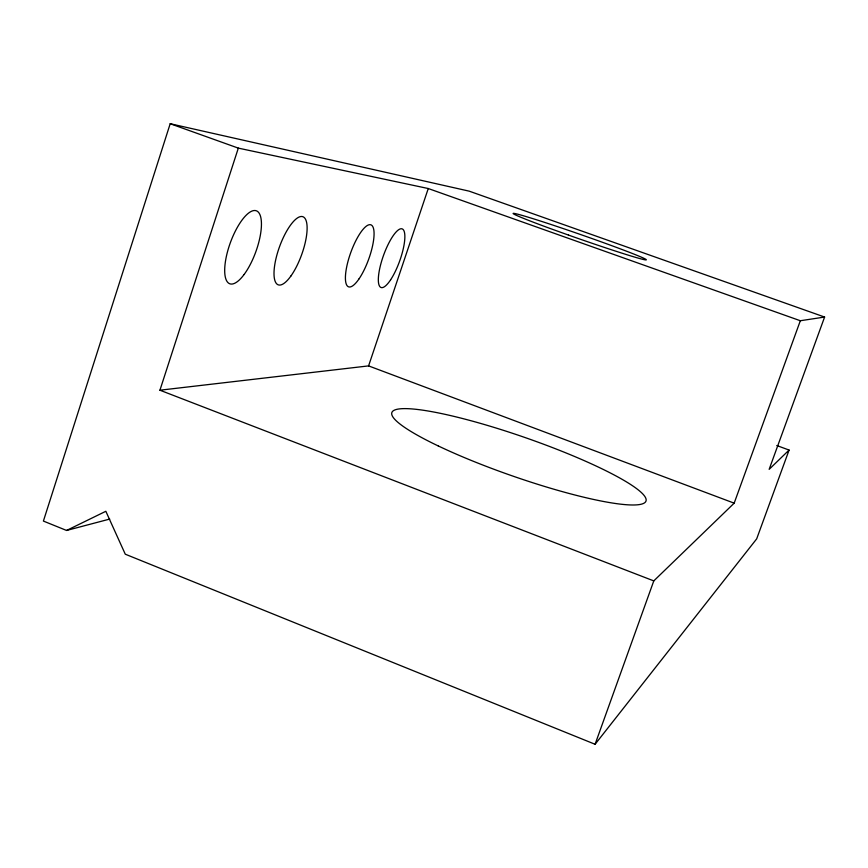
<?xml version="1.0" encoding="UTF-8"?>
<svg xmlns="http://www.w3.org/2000/svg" width="868" height="868" viewBox="0 0 868 868"><rect width="100%" height="100%" fill="white"/><g stroke="black" fill="none" stroke-linecap="round" stroke-linejoin="round"><path stroke-width="1.3" d="M776.762 445.523L789.088 450.058L769.156 469.338L824.6 317.048L469.187 191.155L170.193 123.723L43.4 521.071L66.576 530.457L109.715 519.075M800.329 320.737L734.176 503.158L653.788 580.898L159.929 390.209L238.32 148.124L428.26 188.53L800.329 320.737L824.6 317.048M159.929 390.209L368.585 365.895L428.26 188.53M66.576 530.457L105.842 511.285L125.274 554.196L595.09 744.277L653.788 580.898M789.088 450.058L756.679 538.865L595.09 744.277M170.193 123.723L238.32 148.124M368.585 365.895L734.176 503.158M568.453 235.065L551.288 228.902A70.427 2.257 19.2 0 1 536.706 219.843A70.427 2.257 19.2 0 1 643.698 258.219A70.427 2.257 19.2 0 1 568.453 235.065M438.264 445.946A134.54 20.203 19.2 0 0 644.533 502.843A134.54 20.203 19.2 0 0 474.156 421.609A134.54 20.203 19.2 0 0 438.264 445.946M359.124 278.736A32.951 9.559 -70.2 0 0 372.448 226.071A32.951 9.559 -70.2 0 0 347.645 262.7A32.951 9.559 -70.2 0 0 359.124 278.736M290.867 276.067A36.217 11.751 -70.1 0 0 304.766 218.096A36.217 11.751 -70.1 0 0 276.078 258.176A36.217 11.751 -70.1 0 0 290.867 276.067M390.633 279.778A31.161 8.55 -70.2 0 0 403.522 230.009A31.161 8.55 -70.2 0 0 380.629 264.718A31.161 8.55 -70.2 0 0 390.633 279.778M244.092 274.516A38.832 13.519 -70 0 0 258.458 212.269A38.832 13.519 -70 0 0 226.656 255.127A38.832 13.519 -70 0 0 244.092 274.516"/></g></svg>
